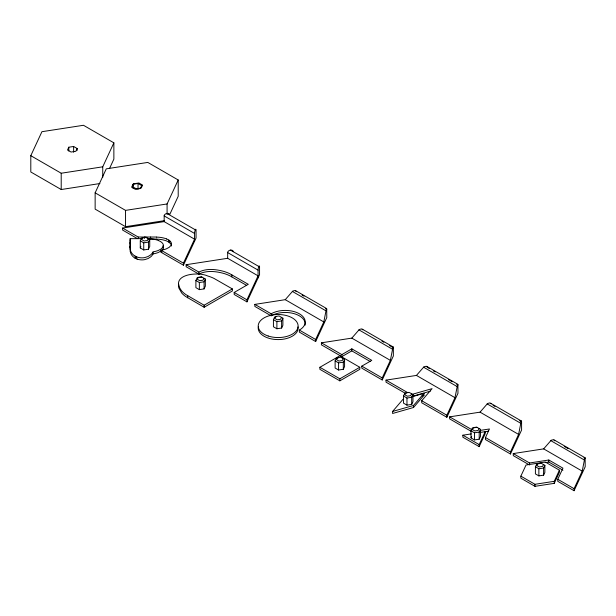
<?xml version="1.0" encoding="UTF-8"?>
<svg xmlns="http://www.w3.org/2000/svg" width="616" height="616" viewBox="0 0 616 616"><rect width="100%" height="100%" fill="white"/><g stroke="black" fill="none" stroke-linecap="round" stroke-linejoin="round"><path stroke-width="0.92" d="M130.161 238.754L130.138 250.042A42.773 24.694 0 0 0 130.215 251.359M130.153 246.069L130.161 240.787M130.153 244.036L130.153 242.257M130.153 246.03L130.153 247.848M194.571 241.21L194.571 233.21A2.202 0.462 -81.2 0 1 194.671 232.194L194.925 230.962A3.296 0.693 -81.2 0 1 195.711 229.252L195.957 229.422A2.202 0.462 -81.2 0 1 196.057 230.014L196.057 237.999L183.437 265.196L161.123 252.314L161.123 250.273L162.724 249.896A15.716 9.071 0 0 0 166.389 248.818L169.2 247.316L171.009 245.414A8.909 5.144 0 0 0 170.347 241.387A10.611 6.122 0 0 0 170.131 241.156L169.4 240.517A7.176 4.143 0 0 0 168.815 240.086L168.368 239.816A7.107 4.104 0 0 0 167.698 239.462L166.589 238.985M258.073 277.878L258.081 269.877A2.202 0.462 -81.2 0 1 258.181 268.861L258.427 267.629A3.296 0.693 -81.2 0 1 259.221 265.92L259.467 266.089A2.202 0.462 -81.2 0 1 259.559 266.682L259.567 274.667L246.947 301.863L234.18 294.486L234.18 292.454L248.294 284.307L229.937 273.797A32.771 18.919 0 0 0 223.67 271.371C215.669 269.2 206.537 268.191 198.899 272.087L186.132 264.711L186.132 266.751L198.899 274.12C206.537 270.231 215.669 271.24 223.67 273.404A32.771 18.919 0 0 1 229.937 275.829L246.231 285.154M183.437 265.196L183.437 263.155L194.571 239.177L164.164 221.621L164.179 215.662A2.202 1.74 -24.9 0 1 164.541 214.799L165.488 213.968A3.296 2.603 -24.9 0 1 168.438 213.506L169.346 214.06A2.202 1.74 -24.9 0 1 169.662 214.591M246.947 301.863L246.947 299.823L258.073 275.845L227.666 258.289L227.689 252.329A2.202 1.74 -24.9 0 1 228.051 251.467L228.99 250.627A3.296 2.603 -24.9 0 1 230.207 250.15L230.7 250.073A3.296 2.603 -24.9 0 1 231.909 250.181L232.856 250.727A2.202 1.74 -24.9 0 1 233.218 251.474L233.233 251.705M178.655 284.022L178.756 287.834L181.743 293.054A32.771 18.919 0 0 0 185.94 296.673L204.15 307.269L232.371 290.975L232.371 288.935L214.022 278.424A32.771 18.919 0 0 0 207.746 275.999C197.775 271.271 168.907 274.482 181.743 291.014A32.771 18.919 0 0 0 185.94 294.633L204.15 305.228L232.371 288.935M305.105 325.171A19.958 11.519 0 0 0 293.84 313.575A19.958 11.519 0 0 0 271.148 315.831L254.847 306.421L254.847 304.389L271.148 313.79A19.958 11.519 0 0 1 299.368 313.79A19.958 11.519 0 0 1 299.368 330.091L299.368 332.124L315.661 341.534L315.661 339.493L323.808 321.945L326.442 308.593M370.116 361.446L351.821 350.889L341.841 356.649L321.413 344.852L321.413 342.819L341.841 354.608L351.821 348.849L371.779 360.368L361.8 366.135L361.8 368.168L382.228 379.964L382.228 377.924L390.375 360.368L393 347.024M412.073 394.371L432.085 388.65L421.721 400.731L421.721 402.764L446.846 417.271L446.846 415.238L454.993 397.682L457.626 384.338M480.187 430.407L489.458 428.975L485.485 437.545L485.485 439.578L510.456 454L510.456 451.959L518.603 434.403L521.236 421.059M528.736 464.549L513.259 455.617L513.259 453.576L529.552 462.986L548.833 460.006L562.939 468.152L557.773 479.279L557.773 481.319L574.073 490.721L574.073 488.688L582.22 471.132L584.846 457.788M99.907 183.545L61.207 189.528L30.8 171.98L30.8 155.679L41.927 131.701L83.468 125.279L113.868 142.835L113.868 159.128L109.502 168.545M68.807 147.216L67.514 150.004L71.04 152.036L75.86 151.297L77.154 148.51L73.627 146.477L68.807 147.216L68.807 151.051M102.741 177.354L102.741 166.813L113.868 142.835M164.249 220.69L125.549 226.68L95.141 209.124L95.141 192.831L106.268 168.846L147.802 162.424L178.209 179.98L178.209 196.273L169.862 214.26M132.987 184.269L131.631 187.179L135.328 189.312L140.363 188.535L141.719 185.624L138.023 183.491L132.987 184.269L132.987 188.103M148.333 238.561L147.44 240.479L144.113 240.995L141.672 239.585L142.566 237.668L145.9 237.152L149.734 239.37L149.734 246.485L148.471 249.218L143.736 249.95L140.271 247.955L140.271 240.833L141.541 238.099L146.269 237.368M140.271 247.955L140.91 246.585M148.471 249.218L148.471 242.096L149.734 239.37M167.082 214.499L167.082 203.958L178.209 179.98M203.95 278.24L203.057 280.157L199.73 280.673L197.289 279.271L198.183 277.346L201.509 276.83L205.351 279.048L205.351 286.171L204.081 288.896L199.353 289.635L195.888 287.634L195.888 280.511L197.159 277.778L201.886 277.046M204.081 288.896L204.081 281.781L205.351 279.048M281.489 317.379L280.596 319.296L277.269 319.812L274.828 318.403L275.722 316.485L279.056 315.97L282.89 318.187L282.89 325.302L281.627 328.035L276.892 328.767L273.427 326.773L273.427 319.65L274.697 316.917L276.592 316.624M281.627 328.035L281.627 320.913L282.89 318.187M315.661 341.534L326.788 317.556L326.711 308.685M343.174 358.62L342.288 360.545L338.954 361.061L336.521 359.652L337.414 357.727L340.74 357.211L344.583 359.428L344.583 366.551L343.312 369.284L338.577 370.016L335.119 368.014L335.119 360.891L336.382 358.166L338.276 357.873M343.312 369.284L343.312 362.162L344.583 359.428M382.228 379.964L393.355 355.979L393.355 347.732L389.551 345.561M411.565 393.755L410.672 395.68L407.338 396.196L404.905 394.787L405.798 392.862L409.124 392.346L412.966 394.563L412.966 401.686L411.696 404.419L406.968 405.151L403.503 403.149L403.503 396.026L404.766 393.301L406.66 393.008M411.696 404.419L411.696 397.297L412.966 394.563M446.846 417.271L457.973 393.293L457.904 384.453M479.063 428.52L478.178 430.438L474.844 430.954L472.41 429.552L473.304 427.627L476.63 427.111L480.472 429.329L480.472 436.451L479.202 439.185L474.466 439.916L471.009 437.914L471.009 430.792L472.272 428.058L477.007 427.327M471.009 437.914L471.64 436.552M479.202 439.185L479.202 432.062L480.472 429.329M479.179 446.638L479.179 444.598L485.146 431.747L485.146 433.787L479.179 446.638L462.885 437.229L462.885 435.196L471.232 433.903M510.456 454L521.59 430.014L521.59 421.767L519.688 420.69M520.859 476.153L526.025 465.018L545.299 462.038L559.413 470.185L559.413 472.226L554.246 483.352L534.973 486.332L520.859 478.185L520.859 476.153L534.973 484.299L554.246 481.319L559.413 470.185M543.466 464.502L542.573 466.428L539.246 466.943L536.805 465.534L537.699 463.617L541.033 463.101L544.867 465.319L544.867 472.433L543.597 475.167L538.869 475.898L535.404 473.904L535.404 466.782L536.675 464.048L541.402 463.317M543.597 475.167L543.597 468.045L544.867 465.319M574.073 490.721L585.2 466.743L585.131 457.904M152.899 252.06L152.445 252.814A15.446 8.917 0 0 1 151.867 253.646A15.854 9.155 0 0 1 150.566 254.932L147.971 256.556L144.675 257.603A8.986 5.19 0 0 1 142.15 257.85A8.909 5.144 0 0 1 137.707 257.211A10.611 6.122 0 0 1 137.299 257.088L136.198 256.672A7.176 4.143 0 0 1 135.451 256.333L134.989 256.071M152.899 254.1L152.445 254.855A15.446 8.917 0 0 1 151.867 255.686A15.854 9.155 0 0 1 150.566 256.964L147.971 258.589L144.675 259.636A8.986 5.19 0 0 1 142.15 259.89A8.909 5.144 0 0 1 137.707 259.251M162.963 247.039L161.153 248.941L158.335 250.442A15.716 9.071 0 0 1 154.678 251.528L153.161 251.859L152.96 254.031M162.963 249.08L161.885 250.389M412.073 396.758L423.939 393.355L423.939 395.387L413.513 407.507L392.592 413.482L392.592 411.45L402.956 399.368M254.847 304.389L285.254 299.684L292.785 291.045L295.072 290.483L296.381 291.676M321.413 342.819L351.821 338.115L359.32 329.498L361.453 328.89L362.901 329.868M405.49 393.393L386.032 382.159L386.032 380.126L416.439 375.421L424 366.759L426.295 366.235L427.566 367.436M392.592 411.45L413.513 405.467L423.939 393.355M471.294 431.385L449.649 418.888L449.649 416.855L480.057 412.15L487.549 403.534L489.643 402.926L491.114 403.85M513.259 453.576L543.666 448.872L551.197 440.232L553.476 439.678L554.785 440.84M161.531 250.689L158.335 252.475A15.716 9.071 0 0 1 154.678 253.569L153.145 253.9M319.889 367.282L339.847 355.763L359.806 367.282L359.806 369.323L339.847 380.842L319.889 369.323L319.889 367.282L339.847 378.801L359.806 367.282M412.073 396.411L430.261 391.206M422.114 395.911L423.939 395.387M162.07 252.067L161.146 252.298L161.138 250.265L183.437 263.155M166.697 213.483L167.19 213.405M30.8 155.679L61.207 173.235L102.741 166.813M95.141 192.831L125.549 210.379L167.082 203.958M137.406 238.615L122.63 230.084L122.63 228.051L164.164 221.621M140.271 240.833L143.736 242.835L148.471 242.096M186.132 264.711L227.666 258.289M195.888 280.511L199.353 282.513L204.081 281.781M273.427 319.65L276.892 321.652L281.627 320.913M335.119 360.891L338.577 362.893L343.312 362.162M403.503 396.026L406.968 398.028L411.696 397.297M471.009 430.792L474.466 432.794L479.202 432.062M480.187 432.447L488.534 431.154M545.16 462.608L548.833 462.038L562.939 470.185M535.404 466.782L538.869 468.776L543.597 468.045M138.369 237.029L154.393 237.021A42.773 24.694 0 0 1 156.664 237.06M130.322 238.661L142.157 238.654M148.664 239.062L154.393 239.054A42.773 24.694 0 0 1 156.664 239.1M134.989 258.112L135.389 258.327A7.176 4.143 0 0 0 136.205 258.705L137.299 259.128A10.611 6.122 0 0 0 137.699 259.259M158.543 240.617L159.644 241.095A7.107 4.104 0 0 1 160.322 241.449L160.761 241.718A7.176 4.143 0 0 1 161.346 242.15L162.085 242.781A10.611 6.122 0 0 1 162.308 243.012A8.909 5.144 0 0 1 163.001 247.047M135.389 256.295L135.458 258.366M166.944 213.436L195.311 229.814M230.453 250.096L259.567 266.905M326.596 308.539L295.649 290.675M393.162 346.97L362.216 329.106M457.78 384.276L426.834 366.412M521.39 421.005L490.452 403.141M585.008 457.727L554.061 439.863M302.086 295.064L303.988 296.157M325.525 308.593L326.788 309.324M381.951 341.172L383.853 342.265M428.205 367.875L429.468 368.607M433.271 370.801L435.173 371.895M448.471 379.579L449.742 380.311M450.373 380.673L452.275 381.774M456.71 384.33L457.973 385.062M493.085 405.328L494.987 406.429M564.295 446.446L566.196 447.539M566.828 447.909L568.098 448.64M583.93 457.78L585.2 458.512M164.164 215.9L194.571 233.456M227.666 252.568L258.073 270.124M292.361 291.437L325.71 310.687M358.92 329.86L392.276 349.118M423.546 367.175L456.895 386.432M487.156 403.896L520.512 423.153M550.766 440.625L584.122 459.882M285.254 299.684L323.808 321.945M351.821 338.115L390.375 360.368M416.439 375.421L454.993 397.682M480.057 412.15L518.603 434.403M543.666 448.872L582.22 471.132M122.63 228.051L138.223 237.052L138.223 238.407M234.18 292.454L246.947 299.823M299.368 330.091L315.661 339.493M361.8 366.135L382.228 377.924M386.032 380.126L407.923 392.762M421.721 400.731L446.846 415.238M449.649 416.855L472.125 429.829M485.485 437.545L510.456 451.959M557.773 479.279L574.073 488.688M462.885 435.196L479.179 444.598M156.664 239.147A19.235 11.103 0 0 1 166.651 240.971L167.768 241.534A7.099 4.096 0 0 1 168.368 241.857L168.807 242.126A7.176 4.143 0 0 1 169.392 242.558L170.131 243.189A10.611 6.122 0 0 1 170.355 243.42A8.909 5.144 0 0 1 171.464 245.992M169.669 240.74L169.669 242.781M521.506 421.136L521.59 421.744M393.278 347.124L393.355 347.709M130.138 247.786L130.138 248.002A42.773 24.694 0 0 0 130.215 249.318M130.153 247.624L130.153 246.292M554.246 481.319L554.246 483.352M548.833 460.006L548.833 462.038M538.869 468.776L538.869 475.898M536.675 464.048L536.675 465.827M534.973 484.299L534.973 486.332M529.552 462.986L529.552 465.018M474.466 432.794L474.466 439.916M413.513 405.467L413.513 407.507M406.968 398.028L406.968 405.151M351.821 348.849L351.821 350.889M341.841 354.608L341.841 356.649M339.847 378.801L339.847 380.842M338.577 362.893L338.577 370.016M276.892 321.652L276.892 328.767M271.148 313.79L271.148 315.7M231.832 274.798L231.832 276.838M204.15 305.228L204.15 307.269M199.353 282.513L199.353 289.635M198.899 272.087L198.899 274.12M187.688 295.726L187.688 297.767M168.807 240.086L168.807 242.126M150.589 237.029L150.589 239.062M144.429 237.029L144.429 238.384M143.736 242.835L143.736 249.95M138.023 183.491L138.023 189.243M136.667 256.857L136.667 258.889M130.184 238.677L130.184 240.71M125.549 210.379L125.549 226.68M77.154 148.51L77.154 150.427M73.627 146.477L73.627 152.229M61.207 173.235L61.207 189.528M156.664 237.114A19.235 11.103 0 0 1 166.651 238.939M298.013 326.888A19.958 11.519 0 0 1 278.163 339.593A19.958 11.519 0 0 1 258.312 326.888M147.101 238.654A42.773 24.694 0 0 1 148.618 238.692A19.235 11.103 0 0 1 158.605 240.563M162.901 245.815A8.909 5.144 0 0 1 163.001 249.087M134.989 256.071A7.099 4.096 0 0 1 134.427 255.725L133.549 255.047A19.235 11.103 0 0 1 130.299 249.318M134.989 258.112A7.099 4.096 0 0 1 134.427 257.765L133.549 257.088A19.235 11.103 0 0 1 130.299 251.351M133.864 183.761L132.517 186.671L136.205 188.804L141.249 188.026L142.596 185.116L138.908 182.983L133.864 183.761M268.183 336.013A19.958 11.519 0 0 0 298.121 326.041A19.958 11.519 0 0 0 268.183 316.062A19.958 11.519 0 0 0 268.183 336.013"/></g></svg>
